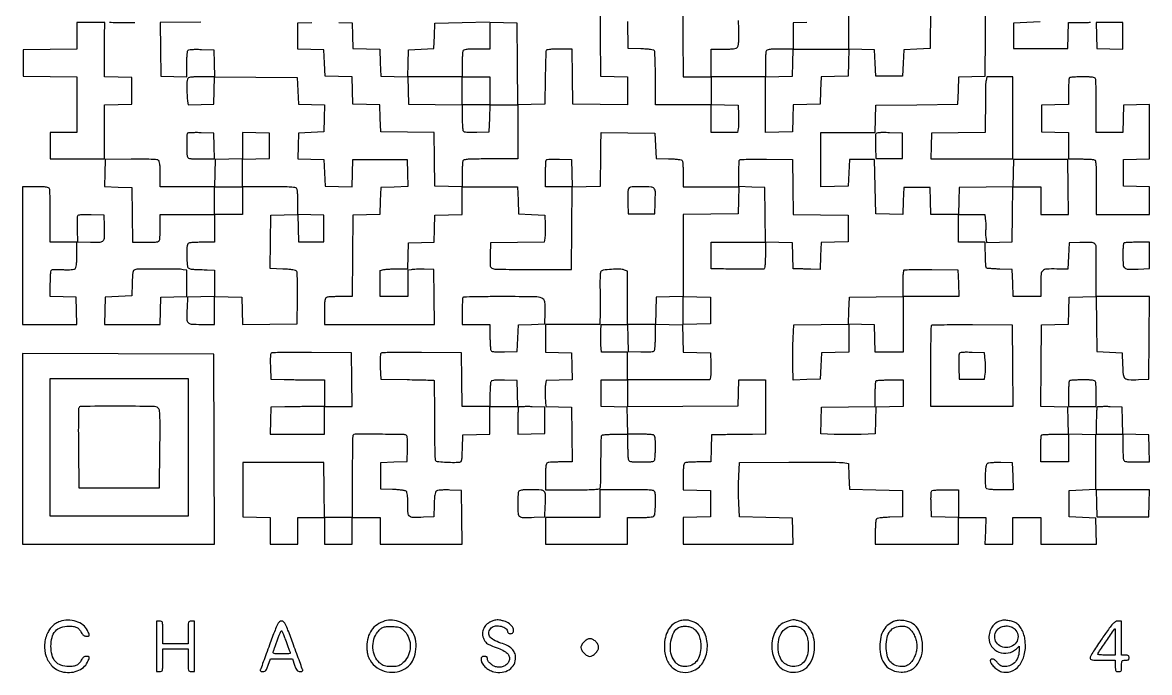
# Model space of a CAD drawing. Extents: x 179 to 1071, y 112 to 1107.
# Drawn here: x 179 to 1071, y 112 to 627 of the extents above; entities that cross this region are included whole.
import ezdxf

# ---------------------------------------------------------------- set-up
doc = ezdxf.new("R2010")
doc.units = 0

msp = doc.modelspace()

# ---------------------------------------------------------------- linework, layer by layer
for points in [[(320.230153, 627.236121), (287.960305, 626.972241), (288.230153, 605.736121), (288.5, 584.5), (298.75, 584.215017), (309, 583.930034), (309.015313, 593.715017, -0.007728), (309.080711, 597.557034, -0.010645), (309.266219, 601.004079, -0.007547), (309.524323, 603.859487, -0.115544), (309.847958, 604.788231, -0.19692), (310.705135, 605.395734, -0.033714), (312.717063, 605.721018, -0.023663), (315.804805, 605.861823, -0.006827), (320.582645, 605.788231), (330.5, 605.5), (330.783832, 594.75), (331.067663, 584), (320.601219, 584, 0.004686), (314.657784, 583.944302, 0.035011), (311.849571, 583.694458, 0.087762), (310.338187, 583.170341, 0.190917), (309.574558, 582.23491, 0.070426), (309.16352, 579.792241, 0.007886), (309.105211, 574.142919, 0.010009), (309.250557, 568.43709, 0.033398), (309.670042, 564.715977), (310.173856, 561.931953), (320.336928, 562.215977), (330.5, 562.5), (330.78397, 573.263621), (331.06794, 584.027242), (363.78397, 583.763621), (396.5, 583.5), (397, 573), (397.5, 562.5), (407.783473, 562.214647), (418.066946, 561.929295), (417.783473, 551.214647), (417.5, 540.5), (407.5, 540), (397.5, 539.5), (397.215407, 529.285365), (396.930815, 519.07073), (407.215407, 518.785365), (417.5, 518.5), (418, 508), (418.5, 497.5), (429.215829, 497.216515), (439.931657, 496.93303), (440.215829, 507.716515), (440.5, 518.5), (462, 518.5), (483.5, 518.5), (483.783485, 507.784171), (484.06697, 497.068343), (473.283485, 496.784171), (462.5, 496.5), (462.216508, 485.783492), (461.933016, 475.066984), (451.216508, 474.783492), (440.5, 474.5), (440.236147, 442.25), (439.972294, 410), (430.567934, 410, 0.005959), (426.850679, 409.955694, 0.007839), (423.461455, 409.821697, 0.005926), (420.637792, 409.632097, 0.072001), (419.581787, 409.393011, 0.205218), (418.76761, 408.601595, 0.063068), (418.30265, 406.913621, 0.030363), (418.059586, 403.960143, 0.005351), (418, 398.393011), (418, 388), (461.519502, 388), (505.039005, 388), (504.769502, 409.75), (504.5, 431.5), (497, 431.641373, 0.006244), (493.926954, 431.660915, 0.0065), (490.895312, 431.602912, 0.006283), (488.276401, 431.485779, 0.028084), (486.75, 431.311918), (484, 430.841089), (484, 420.420545), (484, 410), (473, 410), (462, 410), (462, 420.375), (462, 430.75), (465.125, 431.375, -0.028125), (466.82748, 431.61693, -0.006996), (469.635036, 431.816406, -0.00713), (472.859269, 431.954092, -0.007104), (476.090017, 432), (483.930034, 432), (484.215017, 442.25), (484.5, 452.5), (494.716519, 452.784613), (504.933039, 453.069227), (505.216519, 463.784613), (505.5, 474.5), (516.25, 474.783832), (527, 475.067663), (527, 486.033832), (527, 497), (548.966168, 497), (570.932337, 497), (571.216168, 486.25), (571.5, 475.5), (582, 475), (592.5, 474.5), (592.748108, 467, -0.007634), (592.803444, 463.891684, -0.007426), (592.764794, 460.754244, -0.007356), (592.649308, 457.998453, -0.027246), (592.456503, 456.269767), (591.91679, 453.039533), (570.708395, 452.769767), (549.5, 452.5), (549.213656, 442.739067, 0.004035), (549.082314, 436.561383, 0.050094), (549.285832, 434.225782, 0.147748), (549.929746, 432.990136, 0.114834), (551.213656, 432.170159, 0.077712), (552.941581, 431.847546, 0.001645), (561.640886, 431.619768, 0.003769), (571.838204, 431.463241, 0.002527), (583.5, 431.431092), (613.5, 431.5), (613.763623, 464.217376), (614.027245, 496.934753), (625.263623, 497.217376), (636.5, 497.5), (636.628498, 508.5, -0.000011), (636.686514, 513.456964, -0.000007), (636.754941, 519.28553, -0.000007), (636.822713, 525.044777, -0.000012), (636.878498, 529.769888), (637, 540.039775), (658.25, 539.769888), (679.5, 539.5), (680, 529.5), (680.5, 519.5), (690.464966, 519.211195, -0.00836), (694.800174, 519.012968, -0.019108), (698.055937, 518.684251, -0.01918), (700.411, 518.262532, -0.199883), (701.199653, 517.711195, -0.117226), (701.504905, 516.827893, -0.006962), (701.747767, 513.991726, -0.010173), (701.922789, 510.573123, -0.007309), (701.984687, 506.75), (702, 497), (724.030392, 497), (746.060785, 497), (745.780392, 486.25), (745.5, 475.5), (723.75, 475.230498), (702, 474.960995), (702, 442.514329), (702, 410.067663), (691.25, 409.783832), (680.5, 409.5), (680.216168, 398.75), (679.932337, 388), (668.966168, 388), (658, 388), (658, 409.024751), (658, 430.049502), (655.402241, 431.037168, 0.089812), (651.769348, 431.713937, 0.018315), (645.205089, 431.506493, 0.013048), (638.612497, 430.882879, 0.216562), (636.775859, 429.764536, 0.128096), (636.442793, 428.830441, 0.007465), (636.220914, 425.787083, 0.010923), (636.088633, 422.11438, 0.007797), (636.094546, 418, -0.002307), (636.153254, 413.272039, -0.001431), (636.180693, 407.720313, -0.001435), (636.176371, 402.239789, -0.00259), (636.136688, 397.75), (636, 388), (614.5, 388), (593, 388), (593, 377.034983), (593, 366.069966), (603.25, 365.784983), (613.5, 365.5), (613.783473, 354.785353), (614.066946, 344.070705), (603.791339, 343.785353), (593.515732, 343.5), (593.007866, 340.64126, 0.031897), (592.831638, 339.075052, 0.007663), (592.74548, 336.461117, 0.007839), (592.739627, 333.451725, 0.007699), (592.827811, 330.425384), (593.155621, 323.068248), (603.327811, 322.784124), (613.5, 322.5), (613.769502, 300.75), (614.039005, 279), (605.10129, 279, 0.006264), (601.562834, 278.95567, 0.008146), (598.324379, 278.821697, 0.006321), (595.626673, 278.631791, 0.07099), (594.581787, 278.393011, 0.205218), (593.76761, 277.601595, 0.063068), (593.30265, 275.913621, 0.030363), (593.059586, 272.960143, 0.005351), (593, 267.393011), (593, 257), (614.393011, 257, 0.002245), (625.995645, 257.052107, 0.014332), (631.876086, 257.273572, 0.021659), (635.35134, 257.656048, 0.269092), (636.345392, 258.457694, 0.083419), (636.570084, 259.566393, 0.001724), (636.740447, 265.233161, 0.003986), (636.86423, 271.874683, 0.002666), (636.904762, 279.476136, -0.002897), (636.948614, 287.044289, -0.004484), (637.082961, 293.579247, -0.001513), (637.266316, 299.21066, -0.130229), (637.511398, 300.018442, -0.226252), (638.117418, 300.408774, -0.008602), (640.859998, 300.711667, -0.013975), (644.205498, 300.928905, -0.009224), (648.059017, 301), (658, 301), (658, 291.581787, 0.005951), (658.044305, 287.859224, 0.007831), (658.178303, 284.465525, 0.005915), (658.367894, 281.638111, 0.07203), (658.606989, 280.581787, 0.200263), (659.377876, 279.773476, 0.065784), (660.989192, 279.305916, 0.03193), (663.792715, 279.060828, 0.00584), (669, 279, 0.00584), (674.207285, 279.060828, 0.03193), (677.010808, 279.305916, 0.065784), (678.622124, 279.773476, 0.200263), (679.393011, 280.581787, 0.070701), (679.631706, 281.623534, 0.006434), (679.821697, 284.287222, 0.008233), (679.955664, 287.484808, 0.006352), (680, 290.974799, 0.006824), (679.936805, 295.605148, 0.03479), (679.687898, 298.167248, 0.070258), (679.216173, 299.656877, 0.191652), (678.418213, 300.393011, 0.07196), (677.36267, 300.632085, 0.005942), (674.544413, 300.821697, 0.007852), (671.161644, 300.955693, 0.005972), (667.452044, 301), (658.067663, 301), (657.783832, 311.75), (657.5, 322.5), (647.25, 322.784983), (637, 323.069966), (637, 333.534983), (637, 344), (647.5, 344), (658, 344), (658, 333.489489), (658, 322.978978), (701.75, 323.239489), (745.5, 323.5), (745.784983, 333.75), (746.069966, 344), (756.534983, 344), (767, 344), (767, 322.5), (767, 301), (756.75, 300.878498, -0.000014), (752.032592, 300.822714, -0.000008), (746.279687, 300.754941, -0.000008), (740.455578, 300.686515, -0.000013), (735.5, 300.628498), (724.5, 300.5), (724.216168, 289.75), (723.932337, 279), (714.547956, 279, 0.005972), (710.838356, 278.955693, 0.007852), (707.455587, 278.821697, 0.005942), (704.63733, 278.632085, 0.07196), (703.581787, 278.393011, 0.20495), (702.767927, 277.602718, 0.063217), (702.302822, 275.919034, 0.030446), (702.059651, 272.973908, 0.005377), (702, 267.426843), (702, 257.067663), (712.75, 256.783832), (723.5, 256.5), (723.5, 246), (723.5, 235.5), (712.75, 235.216168), (702, 234.932337), (702, 224.466168), (702, 214), (745.534983, 214), (789.069966, 214), (788.784983, 224.25), (788.5, 234.5), (767.5, 235), (746.5, 235.5), (746, 246.25, -0.007319), (745.844124, 251.143845, -0.004301), (745.79375, 257, -0.004301), (745.844124, 262.856155, -0.007319), (746, 267.75), (746.5, 278.5), (785.5, 278.793658, -0.001505), (800.748164, 278.862581, -0.002148), (814.282093, 278.82487, -0.001174), (825.724706, 278.71695, -0.032398), (828.715636, 278.487539), (832.931273, 277.88776), (833.215636, 267.69388), (833.5, 257.5), (854.5, 257), (875.5, 256.5), (875.5, 246), (875.5, 235.5), (865.535034, 235.211195, 0.00836), (861.199826, 235.012968, 0.019108), (857.944063, 234.684251, 0.01918), (855.589, 234.262532, 0.199883), (854.800347, 233.711195, 0.115815), (854.49549, 232.836926, 0.007503), (854.252233, 230.138601, 0.010614), (854.077241, 226.881488, 0.007698), (854.015313, 223.25), (854, 214), (887, 214), (920, 214), (920, 224.5), (920, 235), (930.75, 235.00211), (941.5, 235.00422), (941.185662, 224.50211), (940.871323, 214), (951.935662, 214), (963, 214), (963, 224.5), (963, 235), (974, 235), (985, 235), (985, 224.5), (985, 214), (1007.034983, 214), (1029.069966, 214), (1028.784983, 224.25), (1028.5, 234.5), (1018, 235), (1007.5, 235.5), (1007.5, 246), (1007.5, 256.5), (1018, 257), (1028.5, 257.5), (1028.5, 279), (1028.5, 300.5), (1017.783492, 300.783492), (1007.066984, 301.066984), (1006.783492, 311.783492), (1006.5, 322.5), (995.736192, 322.783972), (984.972383, 323.067944), (985.236192, 355.283972), (985.5, 387.5), (996.216508, 387.783492), (1006.933016, 388.066984), (1007.216508, 398.783492), (1007.5, 409.5), (1018.230404, 409.783633), (1028.960808, 410.067266), (1029.230404, 388.283633), (1029.5, 366.5), (1039.5, 366), (1049.5, 365.5), (1049.78602, 355.765906, 0.018563), (1050.288309, 348.223421, 0.181953), (1051.69017, 345.419268, 0.179528), (1054.602547, 344.215405, 0.01798), (1062.259538, 344.209712), (1070.5, 344.5), (1070.763664, 377.25), (1071.027329, 410), (1050.013664, 410), (1029, 410), (1028.914061, 420.25, -0.00191), (1028.892623, 424.947798, -0.001083), (1028.900725, 430.635728, -0.001082), (1028.933707, 436.367535, -0.001783), (1028.98934, 441.212054, 0.012933), (1028.900453, 449.430724, 0.204244), (1027.735056, 451.908602, 0.182712), (1025.080826, 452.928295, 0.010014), (1016, 452.795054), (1007.5, 452.5), (1007, 442.065722), (1006.5, 431.631443), (997.704684, 431.826653, 0.015735), (989.53858, 431.750904, 0.179481), (986.615159, 430.528927, 0.189304), (985.276959, 427.726614, 0.017835), (985, 419.964816), (985, 410), (974.033832, 410), (963.067663, 410), (962.783832, 420.75), (962.5, 431.5), (952.560598, 431.772735, -0.005103), (948.710893, 431.917699, -0.007801), (945.376729, 432.129521, -0.003444), (942.555841, 432.372536, -0.174895), (942.062331, 432.604335, -0.174373), (941.694292, 433.38585, -0.008212), (941.462677, 436.333159, -0.008696), (941.264525, 440.772269, -0.002012), (941.091064, 448.25), (941, 453), (930.5, 453), (920, 453), (920, 464), (920, 475), (930.362319, 475), (940.724637, 475), (941.379088, 469.431642, -0.012077), (941.584461, 467.225883, -0.015849), (941.659267, 465.204464, -0.013356), (941.623536, 463.536388, -0.127038), (941.413873, 462.860643, 0.123329), (941.209823, 462.219574, 0.017957), (941.172842, 460.841448, 0.019408), (941.252611, 459.177141, 0.015538), (941.463512, 457.394751), (942.132818, 452.9315), (952.316409, 453.21575), (962.5, 453.5), (962.769502, 475.25), (963.039005, 497), (974.019502, 497), (985, 497), (985, 486), (985, 475), (996.019502, 475), (1007.039005, 475), (1006.769502, 496.75), (1006.5, 518.5), (985, 518.5), (963.5, 518.5), (963.216369, 507.76979), (962.932738, 497.03958), (941.716369, 496.76979), (920.5, 496.5), (920.216168, 485.75), (919.932337, 475), (909, 475), (898.067663, 475), (897.783832, 485.75), (897.5, 496.5), (887, 496.5), (876.5, 496.5), (876.215829, 485.716515), (875.931657, 474.93303), (865.215829, 475.216515), (854.5, 475.5), (854, 497), (853.5, 518.5), (843.5, 518.5), (833.5, 518.5), (833, 508), (832.5, 497.5), (821.75, 497.216168), (811, 496.932337), (811, 518.466168), (811, 540), (832.466168, 540), (853.932337, 540), (854.216168, 550.75), (854.5, 561.5), (887, 562), (919.5, 562.5), (919.783492, 573.216508), (920.066984, 583.933016), (930.559734, 584.216508), (941.052484, 584.5), (941.227869, 616.5), (941.403254, 648.5)], [(636.115037, 649), (636.307518, 616.75), (636.5, 584.5), (647.25, 584.216168), (658, 583.932337), (658, 572.946666), (658, 561.960995), (636.25, 562.230498), (614.5, 562.5), (614.230498, 584.25), (613.960995, 606), (603.949113, 606, 0.006965), (599.264504, 605.934743, 0.022769), (596.174327, 605.707552, 0.029435), (594.149484, 605.343753, 0.252322), (593.487276, 604.75, 0.077185), (593.299709, 603.78232, 0.001091), (593.090577, 597.845312, 0.003007), (592.904185, 590.947005, 0.001974), (592.768661, 583), (592.5, 562.5), (581.75, 562.216168), (571, 561.932337), (571, 540.466168), (571, 519), (549.606989, 519, 0.002045), (537.485827, 518.950434, 0.015901), (531.835307, 518.724422, 0.030015), (528.662537, 518.303854, 0.258697), (527.606989, 517.418213, 0.0721), (527.367872, 516.361111, 0.005887), (527.178303, 513.524537, 0.007809), (527.044304, 510.119908, 0.00593), (527, 506.384381), (527, 496.932337), (516.25, 497.216168), (505.5, 497.5), (505.23017, 518.73017), (504.96034, 539.96034), (483.73017, 540.23017), (462.5, 540.5), (462.216508, 551.216508), (461.933016, 561.933016), (451.216508, 562.216508), (440.5, 562.5), (440.216508, 573.216508), (439.933016, 583.933016), (429.216508, 584.216508), (418.5, 584.5), (418, 595), (417.5, 605.5), (407.25, 605.784983), (397, 606.069966), (397, 616.472599), (397, 626.875232), (407.900107, 627.187616, -0.004483)], [(701.5, 648.5), (701.763853, 616.25), (702.027706, 584), (713.013853, 584), (724, 584), (724, 595), (724, 606), (733.877555, 606, 0.007079), (738.782994, 606.069459, 0.02587), (741.882958, 606.31813, 0.040666), (743.895546, 606.753544, 0.146976), (744.975945, 607.471016, 0.128971), (745.514022, 608.625326, 0.022674), (745.837437, 611.018365, 0.019391), (746.003429, 614.321106, 0.008407), (745.979786, 618.721016, -0.002754), (745.90503, 623.202627, -0.001563), (745.861373, 628.628085, -0.00156)], [(897.763853, 638.75), (897.5, 606.5), (887, 606), (876.5, 605.5), (876, 595), (875.5, 584.5), (865, 584.5), (854.5, 584.5), (854, 595), (853.5, 605.5), (843.284183, 605.784606), (833.068365, 606.069211), (832.784183, 595.284606), (832.5, 584.5), (821.783492, 584.216508), (811.066984, 583.933016), (810.783492, 573.216508), (810.5, 562.5), (799.783492, 562.216508), (789.066984, 561.933016), (788.783492, 551.216508), (788.5, 540.5), (777.75, 540.216168), (767, 539.932337), (767, 561.966168), (767, 584), (745.5, 584), (724, 584), (724, 573.033832), (724, 562.067663), (734.75, 561.783832), (745.5, 561.5), (745.80649, 554, -0.008667), (745.879612, 550.890231, -0.00841), (745.846169, 547.748438, -0.008349), (745.724159, 544.987404, -0.030569), (745.511177, 543.25), (744.909374, 540), (734.454687, 540), (724, 540), (724, 551), (724, 562), (702, 562), (680, 562), (679.984687, 582.75, 0.003459), (679.923129, 590.790108, 0.005289), (679.747767, 597.760476, 0.002049), (679.510062, 603.725297, 0.131294), (679.199653, 604.711195, 0.199883), (678.411, 605.262532, 0.01918), (676.055937, 605.684251, 0.019108), (672.800174, 606.012968, 0.00836), (668.464966, 606.211195), (658.5, 606.5), (658.230112, 627.75)], [(247.840683, 627.275402, 0.002293), (253.567187, 627.178292, 0.003942), (260.365834, 627.14779, 0.002788), (268, 627.216289)], [(984.5, 627.5), (974, 627), (963.5, 626.5), (963.5, 616.5), (963.5, 606.5), (985, 606.5), (1006.5, 606.5), (1006.784983, 616.75), (1007.069966, 627), (1016.834983, 627, 0.00874), (1021.089346, 627.074375, 0.018513), (1024.377065, 627.311444, 0.019392)]]:
    msp.add_lwpolyline(points, format="xyb")
for points in [[(799.75, 627.216168), (789, 626.932337), (789, 616.466168), (789, 606), (811, 606), (833, 606), (833, 638.465017)], [(429.365827, 627.186339), (439.931439, 626.872678), (440.21572, 616.686339), (440.5, 606.5), (451.216508, 606.216508), (461.933016, 605.933016), (462.216508, 595.216508), (462.5, 584.5), (473.215829, 584.216515), (483.931657, 583.93303), (484.215829, 594.716515), (484.5, 605.5), (494.5, 606), (504.5, 606.5), (505, 616.5), (505.5, 626.5), (527, 627), (548.5, 627.5)]]:
    msp.add_lwpolyline(points)
for points in [[(222, 616.519888), (222, 606.039775), (200.75, 605.769888), (179.5, 605.5), (179.5, 595), (179.5, 584.5), (200.75, 584.230112), (222, 583.960225), (222, 561.980112), (222, 540), (211.5, 540), (201, 540), (201, 529.5), (201, 519), (222.5, 519), (244, 519), (244, 540.466168), (244, 561.932337), (254.75, 562.216168), (265.5, 562.5), (265.5, 573), (265.5, 583.5), (254.75, 583.783832), (244, 584.067663), (243.941569, 594.783832, -0.001258), (243.927238, 599.664481, -0.000736), (243.933395, 605.509938, -0.000736), (243.956783, 611.358606, -0.001252), (243.995795, 616.25), (244.108452, 627), (233.054226, 627), (222, 627)], [(549, 616.533832), (549, 606), (538.606989, 606, 0.005351), (533.039857, 605.940414, 0.030363), (530.086379, 605.69735, 0.063068), (528.398405, 605.23239, 0.205218), (527.606989, 604.418213, 0.07203), (527.367894, 603.361889, 0.005915), (527.178303, 600.534475, 0.007831), (527.044305, 597.140776, 0.005951), (527, 593.418213), (527, 584), (505.466168, 584), (483.932337, 584), (484.216168, 573.25), (484.5, 562.5), (505.75, 562.230112), (527, 561.960225), (527.015313, 552.230112, 0.007771), (527.080715, 548.409125, 0.010693), (527.266219, 544.979803, 0.007606), (527.524368, 542.139472, 0.115389), (527.847958, 541.211769, 0.19692), (528.705135, 540.604266, 0.033714), (530.717063, 540.278982, 0.023663), (533.804805, 540.138177, 0.006827), (538.582645, 540.211769), (548.5, 540.5), (548.783832, 551.25), (549.067663, 562), (560.047685, 562), (571.027706, 562), (570.763853, 594.25), (570.5, 626.5), (559.75, 626.783832), (549, 627.067663)], [(767.606989, 604.418213, 0.0721), (767.367872, 603.361111, 0.005887), (767.178303, 600.524537, 0.007809), (767.044304, 597.119908, 0.00593), (767, 593.384381), (767, 583.932337), (777.75, 584.216168), (788.5, 584.5), (788.783832, 595.25), (789.067663, 606), (778.640821, 606, 0.005326), (773.053621, 605.940479, 0.03028), (770.091792, 605.697521, 0.062919), (768.399526, 605.232706, 0.205485)], [(941.675073, 581.125366, 0.030613), (941.456087, 579.527345, 0.00686), (941.287683, 576.781767, 0.007092), (941.18156, 573.601259, 0.006808), (941.163644, 570.375366, -0.00186), (941.180176, 566.568525, -0.000811), (941.175128, 561.514543, -0.000802), (941.152439, 556.145576, -0.00107), (941.113571, 551.269888), (941, 540.039775), (919.75, 539.769888), (898.5, 539.5), (898.215017, 529.25), (897.930034, 519), (930.465017, 519), (963, 519), (963, 551.5), (963, 584), (952.625, 584), (942.25, 584)], [(1007.666667, 583.333333, 0.178489), (1007.399823, 582.754766, 0.004541), (1007.195833, 579.837021, 0.009138), (1007.048278, 576.362473, 0.006042), (1007, 572.367165), (1007, 562.067663), (996.25, 561.783832), (985.5, 561.5), (985.5, 551), (985.5, 540.5), (996.25, 540.216168), (1007, 539.932337), (1007, 529.466168), (1007, 519), (1016.418213, 519, -0.005951), (1020.140776, 518.955695, -0.007831), (1023.534475, 518.821697, -0.005915), (1026.361889, 518.632106, -0.07203), (1027.418213, 518.393011, -0.258697), (1028.303854, 517.337463, -0.030015), (1028.724422, 514.164693, -0.015901), (1028.950434, 508.514173, -0.002045), (1029, 496.393011), (1029, 475), (1050, 475), (1071, 475), (1071, 485.965017), (1071, 496.930034), (1060.75, 497.215017), (1050.5, 497.5), (1050.5, 508), (1050.5, 518.5), (1060.75, 518.784983), (1071, 519.069966), (1071, 540.569966), (1071, 562.069966), (1060.75, 561.784983), (1050.5, 561.5), (1050.216168, 550.75), (1049.932337, 540), (1039.466168, 540), (1029, 540), (1029, 560.418213, 0.002771), (1028.956005, 568.357109, 0.004125), (1028.821697, 575.303225, 0.001841), (1028.636631, 581.220565, 0.083055), (1028.393011, 582.418213, 0.199759), (1027.624187, 583.225925, 0.066055), (1026.020372, 583.693741, 0.032092), (1023.231606, 583.939041, 0.005893), (1018.059678, 584, 0.006396), (1014.284117, 583.951702, 0.009619), (1010.994614, 583.804167, 0.005003), (1008.240534, 583.599816, 0.177151)], [(353, 529.567663), (353, 519.067663), (342.25, 518.783832), (331.5, 518.5), (331.216168, 507.75), (330.932337, 497), (309.466168, 497), (288, 497), (288, 506.877555, 0.007431), (287.929625, 511.612619, 0.023668), (287.686183, 514.765909, 0.033485), (287.27857, 516.870358, 0.156203), (286.62212, 517.89865, 0.155745), (285.27761, 518.441468, 0.008655), (280.705807, 518.70418, 0.010005), (274.276081, 518.833319, 0.003345), (264.87212, 518.771094), (244.5, 518.5), (244.216515, 507.784171), (243.93303, 497.068343), (254.716515, 496.784171), (265.5, 496.5), (265.769502, 474.75), (266.039005, 453), (276.412514, 453, 0.005366), (281.968078, 453.059623, 0.030411), (284.916741, 453.302749, 0.063154), (286.602242, 453.767793, 0.205063), (287.393011, 454.581787, 0.07203), (287.632106, 455.638111, 0.005915), (287.821697, 458.465525, 0.007831), (287.955695, 461.859224, 0.005951), (288, 465.581787), (288, 475), (309.5, 475), (331, 475), (331, 464), (331, 453), (321.581787, 453, 0.005951), (317.859224, 452.955695, 0.007831), (314.465525, 452.821697, 0.005915), (311.638111, 452.632106, 0.07203), (310.581787, 452.393011, 0.190061), (309.785864, 451.663266, 0.071459), (309.315682, 450.197627, 0.035402), (309.070745, 447.679954, 0.006995), (309.015313, 443.143011, 0.009521), (309.086359, 439.729884, 0.012559), (309.288396, 436.624584, 0.010019), (309.571846, 434.061101, 0.108977), (309.923453, 433.089615, 0.138758), (310.563693, 432.515865, 0.042405), (311.787419, 432.040986, 0.037149), (313.366603, 431.702499, 0.026998), (315.158141, 431.553638, -0.000805), (317.228709, 431.490407, -0.000375), (319.913641, 431.40207, -0.000372), (322.73135, 431.30515, -0.00052), (325.25, 431.214023), (331, 431), (331, 420.533832), (331, 410.067663), (320.25, 409.783832), (309.5, 409.5), (309.204946, 401, 0.009927), (309.071849, 392.034911, 0.179688), (310.066531, 389.397028, 0.203196), (312.49751, 388.211645, 0.01319), (320.519052, 388), (331, 388), (331, 399.033832), (331, 410.067663), (341.75, 409.783832), (352.5, 409.5), (352.784029, 398.730592), (353.068057, 387.961185), (374.784029, 388.230592), (396.5, 388.5), (396.733413, 408.5, 0.004386), (396.755938, 416.270132, 0.006569), (396.626951, 423.054537, 0.003065), (396.406815, 428.8028, 0.13047), (396.043217, 429.962252, 0.175192), (395.112245, 430.685645, 0.036422), (393.068828, 431.187656, 0.024775), (389.91907, 431.562815, 0.007216), (385.040257, 431.829345), (374.960906, 432.234185), (375.230453, 453.367092), (375.5, 474.5), (386.215829, 474.783485), (396.931657, 475.06697), (397.215829, 464.283485), (397.5, 453.5), (407.5, 453.5), (417.5, 453.5), (417.5, 464), (417.5, 474.5), (407.25, 474.784983), (397, 475.069966), (397, 484.834983, 0.00874), (396.925625, 489.089346, 0.018513), (396.688556, 492.377065, 0.019392), (396.327709, 494.800997, 0.150838), (395.8, 495.8, 0.175156), (394.538104, 496.391927, 0.00933), (390.045513, 496.721154, 0.010454), (383.593081, 496.937931, 0.003169), (373.8, 497), (353, 497), (353, 507.966168), (353, 518.932337), (363.75, 519.216168), (374.5, 519.5), (374.5, 529.5), (374.5, 539.5), (363.75, 539.783832), (353, 540.067663)], [(309.699448, 539.366114, 0.193402), (309.114208, 537.994573, 0.004076), (309.015901, 530.475546, 0.006902), (309.080023, 523.256213, 0.086143), (309.606989, 520.581787, 0.205495), (310.399564, 519.767284, 0.062914), (312.091976, 519.302474, 0.030277), (315.054089, 519.059519, 0.005326), (320.641972, 519), (331.069966, 519), (330.784983, 529.25), (330.5, 539.5), (320.449448, 539.782781, 0.006672), (316.547259, 539.840477, 0.010046), (313.145783, 539.777033, 0.005301), (310.300668, 539.636532, 0.183378)], [(854.44069, 538.706038, 0.08044), (854.24673, 537.777249, 0.005694), (854.156546, 535.121982, 0.007919), (854.135127, 531.937236, 0.005886), (854.208575, 528.420857), (854.5, 519.5), (865, 519.5), (875.5, 519.5), (875.5, 529.5), (875.5, 539.5), (865.232115, 539.785181, 0.005806), (860.041094, 539.869045, 0.026058), (857.006728, 539.724611, 0.044386), (855.172066, 539.374845, 0.236067)], [(613.783832, 507.75), (614.067663, 497), (603.533832, 497), (593, 497), (593, 507.333333, -0.006326), (593.050742, 511.343969, -0.009524), (593.20576, 514.83701, -0.00491), (593.420396, 517.763196, -0.177417), (593.700461, 518.367127, -0.182377), (594.297812, 518.637197, -0.005798), (597.000338, 518.778463, -0.010544), (600.240283, 518.841782, -0.007041), (603.950461, 518.783794), (613.5, 518.5)], [(788.769448, 496.769448), (789.038896, 475.038896), (810.769448, 474.769448), (832.5, 474.5), (832.5, 464), (832.5, 453.5), (821.783492, 453.216508), (811.066984, 452.933016), (810.783492, 442.24639), (810.5, 431.559765), (803, 431.722392, 0.000144), (799.892804, 431.78887, 0.000141), (796.758714, 431.854135, 0.000139), (794.005162, 431.909938, 0.000526), (792.284983, 431.942509), (789.069966, 432), (788.784983, 442.25), (788.5, 452.5), (777.75, 452.783832), (767, 453.067663), (767, 442.640821, -0.006472), (766.936278, 437.718362, -0.022366), (766.711335, 434.53813, -0.029339), (766.34988, 432.48181, -0.270254), (765.75, 431.851361, -0.06828), (764.222702, 431.626786, -0.002478), (758.328153, 431.599147, -0.002922), (749.432591, 431.653525, -0.000602), (733.75, 431.859937), (724, 432), (724, 442.5), (724, 453), (745.519502, 453), (767.039005, 453), (766.769502, 474.75), (766.5, 496.5), (756.25, 496.784983), (746, 497.069966), (746, 507.368316, -0.00622), (746.049716, 511.364558, -0.009381), (746.201626, 514.843153, -0.004772), (746.41184, 517.759819, -0.177816), (746.686388, 518.353055, -0.192368), (747.323998, 518.626628, -0.001402), (753.21171, 518.758585, -0.005018), (760.00418, 518.823589, -0.003162), (767.936388, 518.769721), (788.5, 518.5)], [(179, 442.5), (179, 388), (200.533832, 388), (222.067663, 388), (221.783832, 398.75), (221.5, 409.5), (211.25, 409.784983), (201, 410.069966), (201, 420.427994, -0.006647), (201.064678, 425.292635, -0.022153), (201.290933, 428.47902, -0.028465), (201.653197, 430.563159, -0.255102), (202.25, 431.23197, -0.077385), (203.093152, 431.392569, -0.005711), (205.450156, 431.445228, -0.007834), (208.27612, 431.4318, -0.005859), (211.38883, 431.331733, 0.011422), (214.768564, 431.260707, 0.02067), (217.53261, 431.380091, 0.02214), (219.637984, 431.652712, 0.130656), (220.63883, 432.115219, 0.157853), (221.284258, 433.133455, 0.032209), (221.686957, 435.256735, 0.023264), (221.929459, 438.419774, 0.0075), (222, 443.122445), (222, 453), (211.5, 453), (201, 453), (201, 473.418213, 0.002771), (200.956005, 481.357109, 0.004125), (200.821697, 488.303225, 0.001841), (200.636631, 494.220565, 0.083055), (200.393011, 495.418213, 0.205218), (199.601595, 496.23239, 0.063068), (197.913621, 496.69735, 0.030363), (194.960143, 496.940414, 0.005351), (189.393011, 497), (179, 497)], [(658.473998, 494.75, 0.047969), (658.270341, 493.400533, 0.007225), (658.16227, 490.664062, 0.008052), (658.13333, 487.419301, 0.006878), (658.204946, 484), (658.5, 475.5), (669, 475.5), (679.5, 475.5), (679.795054, 484, 0.009691), (679.93182, 492.927911, 0.173957), (678.968271, 495.579659, 0.207748), (676.598551, 496.777826, 0.014616), (669, 497, 0.004007), (662.754973, 496.949949, 0.048678), (660.377276, 496.679378, 0.14929), (659.173534, 496.010824, 0.13119)], [(222.442274, 473.710164, 0.081166), (222.248144, 472.773814, 0.005233), (222.158783, 469.980936, 0.007531), (222.137174, 466.634259, 0.005535), (222.210159, 462.924983), (222.5, 453.5), (232.722245, 453.215323, 0.013848), (240.5543, 453.214168, 0.210395), (242.951391, 454.349379, 0.179386), (243.934656, 456.971409, 0.009619), (243.795054, 466), (243.5, 474.5), (233.232115, 474.785181, 0.005823), (228.049899, 474.868732, 0.025951), (225.012272, 474.724596, 0.043922), (223.172333, 474.376284, 0.236652)], [(1050.666667, 452.333333, 0.17604), (1050.400473, 451.763307, 0.005394), (1050.195833, 449.131169, 0.010012), (1050.048314, 445.979912, 0.006689), (1050, 442.368517, 0.017724), (1050.255816, 435.154068, 0.199394), (1051.513227, 432.644681, 0.178397), (1054.25107, 431.615471, 0.013692), (1062.25, 431.782559), (1071, 432.205232), (1071, 442.602616), (1071, 453), (1061.166667, 453, 0.006327), (1057.350087, 452.951706, 0.009526), (1054.026042, 452.804167, 0.004912), (1051.241448, 452.599886, 0.177413)], [(267.784246, 431.306536, 0.20553), (266.877198, 430.607719, 0.080887), (266.328918, 429.094009, 0.034354), (265.999655, 426.302449, 0.005205), (265.784246, 420.683271), (265.5, 410.5), (255, 410), (244.5, 409.5), (244.216168, 398.75), (243.932337, 388), (265.932337, 388), (287.932337, 388), (288.216168, 398.75), (288.5, 409.5), (298.75, 409.784983), (309, 410.069966), (309, 420.455528), (309, 430.841089), (306.25, 431.322278, 0.04162), (301.898788, 431.715084, 0.001812), (286.613053, 431.764218, 0.001329), (270.957761, 431.716204, 0.061404)], [(919.783832, 420.632081), (920.067663, 410), (898.033832, 410), (876, 410), (876, 388), (876, 366), (865.033832, 366), (854.067663, 366), (853.783832, 376.75), (853.5, 387.5), (843.25, 387.784983), (833, 388.069966), (833, 377.068815), (833, 366.067663), (822.25, 365.783832), (811.5, 365.5), (811, 355), (810.5, 344.5), (799.811101, 344.216788), (789.122201, 343.933576), (788.811101, 355.216788, -0.005594), (788.727862, 360.299039, -0.003465), (788.738261, 366.269932, -0.003475), (788.83038, 372.166393, -0.006253), (789, 377), (789.5, 387.5), (811.216365, 387.769409), (832.93273, 388.038817), (833.216365, 398.769409), (833.5, 409.5), (854.75, 409.769888), (876, 410.039775), (876, 420.436554, -0.008229), (876.068482, 424.597227, -0.014966), (876.282022, 427.990572, -0.009671), (876.582952, 430.663349, -0.286768), (876.998364, 431.166667, -0.077545), (877.784282, 431.299521, -0.000694), (883.799252, 431.367445, -0.00237), (890.722396, 431.40319, -0.001526), (898.748364, 431.382081), (919.5, 431.264163)], [(527.666737, 409.333404, 0.178561), (527.399846, 408.754521, 0.004516), (527.195854, 405.827104, 0.009112), (527.048282, 402.341617, 0.006022), (527, 398.333333), (527, 388), (538, 388), (549, 388), (549.015313, 378.25, 0.007755), (549.080714, 374.421391, 0.010675), (549.266219, 370.985645, 0.007585), (549.524351, 368.139851, 0.115445), (549.847958, 367.211769, 0.19692), (550.705135, 366.604266, 0.033714), (552.717063, 366.278982, 0.023663), (555.804805, 366.138177, 0.006827), (560.582645, 366.211769), (570.5, 366.5), (571, 377), (571.5, 387.5), (582, 388), (592.5, 388.5), (592.788833, 397.243181, 0.036481), (592.449075, 405.752465, 0.279804), (590.105656, 408.781351, 0.089314), (584.615258, 409.828705, 0.002344), (559.647713, 409.969876, 0.001995), (547.594639, 409.93344, 0.003222), (537.336178, 409.795397, 0.000589), (528.302217, 409.604952, 0.193134)], [(658.216168, 377.25), (658.5, 366.5), (668.417355, 366.211769, 0.006827), (673.195195, 366.138177, 0.023663), (676.282937, 366.278982, 0.033714), (678.294865, 366.604266, 0.19692), (679.152042, 367.211769, 0.11554), (679.475676, 368.140491, 0.007548), (679.733781, 370.995583, 0.010646), (679.919289, 374.442256, 0.007729), (679.984687, 378.283832), (680, 388.067663), (690.75, 387.783832), (701.5, 387.5), (701.783492, 376.783492), (702.066984, 366.066984), (712.783492, 365.783492), (723.5, 365.5), (723.795054, 357, -0.006878), (723.86667, 353.580699, -0.008052), (723.83773, 350.335938, -0.007225), (723.729659, 347.599467, -0.047969), (723.526002, 346.25), (722.961896, 344), (690.480948, 344), (658, 344), (658, 355), (658, 366), (647.588821, 366), (637.177642, 366), (636.838821, 371.75, -0.008521), (636.73075, 374.332966, -0.005363), (636.688317, 377.353125, -0.005383), (636.710439, 380.325789, -0.009826), (636.80226, 382.75), (637.104519, 388), (647.518428, 388), (657.932337, 388)], [(962.763853, 355.25), (963.027706, 323), (952.763853, 322.926805, -0.00126), (944.527276, 322.888824, -0.000694), (934.455126, 322.881746, -0.00058), (922.339842, 322.904102, -0.000334), (907.75, 322.957682), (898, 323), (898, 354.833333, -0.002001), (898.049029, 367.086392, -0.003231), (898.199888, 377.515513, -0.000593), (898.402981, 386.698691, -0.192864), (898.680468, 387.347135, -0.194926), (899.328722, 387.621499, -0.000608), (908.434599, 387.750224, -0.003285), (918.778546, 387.815907, -0.002034), (930.930468, 387.763802), (962.5, 387.5)], [(375.422576, 364.658833, 0.081878), (375.235762, 363.751312, 0.004959), (375.152997, 360.965857, 0.007304), (375.135721, 357.630588, 0.005329), (375.210159, 353.924983), (375.5, 344.5), (386, 344.324274, 0.000788), (390.797094, 344.251555, 0.000454), (396.573437, 344.178349, 0.000454), (402.373532, 344.115378, 0.00076), (407.25, 344.074274), (418, 344), (418, 333.5), (418, 323), (407.75, 322.902492, 0.000362), (403.032594, 322.8542, 0.000201), (397.279688, 322.788832, 0.0002), (391.45558, 322.717978, 0.000324), (386.5, 322.652492), (375.5, 322.5), (375.216168, 311.75), (374.932337, 301), (396.466168, 301), (418, 301), (418, 312), (418, 323), (429.019888, 323), (440.039775, 323), (439.769888, 344.25), (439.5, 365.5), (407.712418, 365.73385, 0.001572), (391.141422, 365.803644, 0.008587), (382.179339, 365.659283, 0.007426), (376.405638, 365.381164, 0.293357)], [(462.422576, 364.658833, 0.081878), (462.235762, 363.751312, 0.004959), (462.152997, 360.965857, 0.007304), (462.135721, 357.630588, 0.005329), (462.210159, 353.924983), (462.5, 344.5), (483.414282, 344.252384, -0.001613), (491.458792, 344.131188, -0.002619), (498.29212, 343.97038, -0.000395), (504.342878, 343.791482, -0.191037), (504.693248, 343.640085, -0.195791), (504.842618, 343.285515, -0.000187), (504.947117, 334.309265, -0.001812), (505.023944, 324.256515, -0.001106), (505.045373, 312.387701, 0.002429), (505.09849, 300.456831, 0.003811), (505.272153, 290.201511, 0.00108), (505.510101, 281.29643, 0.134831), (505.835026, 280.234465, 0.229937), (507.093376, 279.456348, 0.008001), (512.983208, 278.949801, 0.015289), (519.356243, 278.699747, 0.019668), (525.216168, 278.879639, 0.241101), (526.132555, 279.432929, 0.093391), (526.682064, 280.857316, 0.03447), (527.001839, 283.674162, 0.004432), (527.216168, 289.75), (527.5, 300.5), (538.25, 300.783832), (549, 301.067663), (549, 312.033832), (549, 323), (560.034983, 323), (571.069966, 323), (570.784983, 333.25), (570.5, 343.5), (560.582645, 343.788231, 0.006827), (555.804805, 343.861823, 0.023663), (552.717063, 343.721018, 0.033714), (550.705135, 343.395734, 0.19692), (549.847958, 342.788231, 0.113964), (549.524772, 341.869999, 0.008157), (549.266219, 339.16123, 0.011132), (549.080746, 335.886984, 0.008167), (549.015313, 332.25), (549, 323), (538.019888, 323), (527.039775, 323), (526.769888, 344.25), (526.5, 365.5), (494.712418, 365.73385, 0.001572), (478.141422, 365.803644, 0.008587), (469.179339, 365.659283, 0.007426), (463.405638, 365.381164, 0.293357)], [(920.44275, 364.711405, 0.081149), (920.248444, 363.774362, 0.00524), (920.158923, 360.981301, 0.007536), (920.137209, 357.634347, 0.00554), (920.210159, 353.924983), (920.5, 344.5), (930.5, 344.5), (940.5, 344.5), (941.08534, 348.886315, 0.022863), (941.269448, 350.99849, 0.010307), (941.326793, 353.780045, 0.01018), (941.266834, 356.724741, 0.013684), (941.08534, 359.386315), (940.5, 365.5), (930.732592, 365.786422, 0.006215), (925.820487, 365.869374, 0.027145), (922.9185, 365.724677, 0.046335), (921.158442, 365.373938, 0.232847)], [(876, 333.533832), (876, 323.067663), (865.25, 322.783832), (854.5, 322.5), (854.217057, 311.837601), (853.934114, 301.175203), (842.896523, 300.837601, -0.004776), (837.911622, 300.732779, -0.002919), (832.027905, 300.699624, -0.002925), (826.198828, 300.734914, -0.005192), (821.396568, 300.841971), (810.934202, 301.183942), (811.217101, 311.841971), (811.5, 322.5), (832.75, 322.769888), (854, 323.039775), (854, 332.853221, -0.006339), (854.048294, 336.662176, -0.009543), (854.195833, 339.9798, -0.004928), (854.400127, 342.75872, -0.177365), (854.666667, 343.333333, -0.178563), (855.245497, 343.600197, -0.004516), (858.172917, 343.804167, -0.009111), (861.658388, 343.951724, -0.006022), (865.666667, 344), (876, 344)], [(1007.666667, 343.333333, 0.177413), (1007.400114, 342.758552, 0.004912), (1007.195833, 339.973958, 0.009526), (1007.048294, 336.649913, 0.006327), (1007, 332.833333), (1007, 323), (1018, 323), (1029, 323), (1029, 331.918213, 0.006277), (1028.955669, 335.449196, 0.008159), (1028.821697, 338.68135, 0.006338), (1028.631778, 341.373807, 0.070946), (1028.393011, 342.418213, 0.199759), (1027.624187, 343.225925, 0.066055), (1026.020372, 343.693741, 0.032092), (1023.231606, 343.939041, 0.005893), (1018.059678, 344, 0.006396), (1014.284117, 343.951702, 0.009619), (1010.994614, 343.804167, 0.005003), (1008.240534, 343.599816, 0.177151)], [(223.453816, 321.740243, 0.089548), (223.261817, 320.729866, 0.000598), (223.19019, 311.747155, 0.00234), (223.168607, 301.460077, 0.00149), (223.235201, 289.490243), (223.5, 258.5), (255.5, 258.5), (287.5, 258.5), (287.765726, 289.5, 0.001225), (287.879013, 308.006621, 0.012082), (287.71941, 315.793845, 0.024457), (287.315418, 320.099227, 0.201729), (286.324597, 321.75, 0.157681), (282.495237, 323.016106, 0.001671), (254.221233, 323.106234, 0.001077), (225.335041, 323.03952, 0.309316)], [(571.699448, 322.366114, 0.177529), (571.419756, 321.762646, 0.004871), (571.205463, 318.826775, 0.009484), (571.050667, 315.323038, 0.006296), (571, 311.299502), (571, 300.932337), (581.75, 301.216168), (592.5, 301.5), (592.5, 312), (592.5, 322.5), (582.449448, 322.782781, 0.006672), (578.547259, 322.840477, 0.010046), (575.145783, 322.777033, 0.005301), (572.300668, 322.636532, 0.183378)], [(1029.700461, 322.367127, 0.177417), (1029.420396, 321.763196, 0.00491), (1029.20576, 318.83701, 0.009524), (1029.050742, 315.343969, 0.006326), (1029, 311.333333), (1029, 301), (1039.5, 301), (1050, 301), (1050, 291.581787, 0.005951), (1050.044305, 287.859224, 0.007831), (1050.178303, 284.465525, 0.005915), (1050.367894, 281.638111, 0.07203), (1050.606989, 280.581787, 0.201439), (1051.382712, 279.77208, 0.065148), (1053.011753, 279.305123, 0.031553), (1055.850088, 279.060526, 0.00572), (1061.140821, 279), (1071.067663, 279), (1070.783832, 289.75), (1070.5, 300.5), (1060.283481, 300.784613), (1050.066961, 301.069227), (1049.783481, 311.784613), (1049.5, 322.5), (1039.950461, 322.783794, 0.007041), (1036.240283, 322.841782, 0.010544), (1033.000338, 322.778463, 0.005798), (1030.297812, 322.637197, 0.182377)], [(440.63023, 300.296897, 0.193433), (440.372984, 299.693926, 0.000497), (440.18513, 290.35388, 0.002955), (440.045399, 279.774666, 0.001825), (440, 267.333333), (440, 235), (429.019502, 235), (418.039005, 235), (417.769502, 256.75), (417.5, 278.5), (385.5, 278.5), (353.5, 278.5), (353.5, 257), (353.5, 235.5), (364.25, 235.216168), (375, 234.932337), (375, 224.466168), (375, 214), (386, 214), (397, 214), (397, 224.5), (397, 235), (407.5, 235), (418, 235), (418, 224.5), (418, 214), (429, 214), (440, 214), (440, 224.5), (440, 235), (451, 235), (462, 235), (462, 224.5), (462, 214), (494.519888, 214), (527.039775, 214), (526.769888, 235.25), (526.5, 256.5), (517.149285, 256.788859, 0.009201), (513.107454, 256.839305, 0.018158), (509.900196, 256.703774, 0.018909), (507.492201, 256.422313, 0.135457), (506.434371, 255.945533, 0.155031), (505.792893, 254.94575, 0.027795), (505.331287, 252.750668, 0.02215), (504.990567, 249.590478, 0.008399), (504.785086, 245.156674), (504.5, 235.5), (496.503355, 235.203496, -0.010302), (488.027735, 235.063995, -0.171609), (485.416421, 235.999636, -0.208477), (484.229572, 238.30309, -0.016178), (484, 245.396607, 0.008387), (483.927616, 249.71142, 0.022682), (483.686249, 252.763998, 0.028856), (483.297874, 254.874805, 0.160974), (482.695876, 255.837437, 0.131421), (481.740901, 256.277004, 0.010763), (479.000112, 256.687053, 0.013854), (475.65896, 257.019842, 0.010217), (471.945876, 257.209882), (462.5, 257.5), (462.5, 268), (462.5, 278.5), (473, 279), (483.5, 279.5), (483.788231, 289.417355, 0.006803), (483.862102, 294.198529, 0.023727), (483.721431, 297.281172, 0.033896), (483.39626, 299.285753, 0.199357), (482.788231, 300.133611, 0.137542), (480.491415, 300.798393, 0.001124), (461.490399, 300.914689, 0.000837), (442.225154, 300.957046, 0.199049)], [(1007, 290), (1007, 279), (996, 279), (985, 279), (985, 289.333333, -0.006022), (985.048276, 293.341612, -0.009111), (985.195833, 296.827083, -0.004516), (985.399803, 299.754503, -0.178563), (985.666667, 300.333333, -0.178563), (986.245497, 300.600197, -0.004516), (989.172917, 300.804167, -0.009111), (992.658388, 300.951724, -0.006022), (996.666667, 301), (1007, 301)], [(962.783832, 267.75), (963.067663, 257), (952.640821, 257, -0.00628), (947.573325, 257.063651, -0.023847), (944.416011, 257.293925, -0.034974), (942.42458, 257.677759, -0.240498), (941.70593, 258.32395, -0.077439), (941.511884, 259.226218, -0.005429), (941.391495, 261.818325, -0.007586), (941.328126, 264.926847, -0.005637), (941.348942, 268.36053, -0.008361), (941.494775, 272.640834, -0.029485), (941.796132, 275.376083, -0.046789), (942.26938, 277.139469, -0.1602), (943, 278.055243, -0.117185), (944.031666, 278.427605, -0.011309), (946.703125, 278.669919, -0.013884), (949.943633, 278.799846, -0.010538), (953.5, 278.768663), (962.5, 278.5)], [(571.606989, 255.418213, 0.070903), (571.368235, 254.374278, 0.006355), (571.178303, 251.686947, 0.008172), (571.044332, 248.460948, 0.00629), (571, 244.937265, 0.018396), (571.247889, 238.202118, 0.216958), (572.475084, 235.960401, 0.161461), (575.164284, 235.06185, 0.009253), (584, 235.204946), (592.5, 235.5), (592.795054, 244, 0.009652), (592.932406, 252.921142, 0.172963), (591.974169, 255.575505, 0.208519), (589.614895, 256.775922, 0.014882), (582.087937, 257, 0.005765), (576.828545, 256.939362, 0.031694), (574.003282, 256.694582, 0.065386), (572.380901, 256.227398, 0.201)], [(636.005865, 248.25, -0.001027), (636.04936, 244.734939, -0.001212), (636.07562, 241.409375, -0.001058), (636.085045, 238.601305, -0.007648), (636.066053, 237.25), (636, 235), (614.5, 235), (593, 235), (593, 224.5), (593, 214), (625.5, 214), (658, 214), (658, 224.5), (658, 235), (667.8, 235, 0.008695), (672.071747, 235.074295, 0.018472), (675.369558, 235.311224, 0.019349), (677.799696, 235.671932, 0.150969), (678.8, 236.2, 0.182186), (679.648595, 238.075108, 0.008428), (679.98781, 245.18065, 0.012209), (680.032511, 252.131964, 0.087326), (679.393011, 255.418213, 0.258867), (678.33644, 256.304141, 0.029904), (675.155152, 256.724494, 0.015859), (669.489924, 256.95046, 0.002037), (657.332823, 257), (635.879624, 257)], [(920, 245.966168), (920, 234.932337), (909.25, 235.216168), (898.5, 235.5), (898.210159, 244.924983, -0.005394), (898.136178, 248.631743, -0.007376), (898.154817, 251.970602, -0.005045), (898.239658, 254.758353, -0.081654), (898.428774, 255.674983, -0.241018), (899.150647, 256.322788, -0.034741), (901.157558, 256.706476, -0.023677), (904.342601, 256.936534, -0.00619), (909.468615, 257), (920, 257)], [(208.683804, 152.608385, 0.037519), (205.453517, 151.123705, 0.05564), (202.915054, 149.322992, 0.055933), (200.845434, 147.014506, 0.038414), (199.028793, 144, 0.098351), (196.41826, 134.548766, 0.103483), (197.694085, 124.999041, 0.111726), (202.534074, 117.306042, 0.131773), (209.957988, 113.009347, 0.074228), (216.170377, 112.295289, 0.078664), (222.190275, 113.457707, 0.085063), (227.170422, 116.292443, 0.110583), (230.393538, 120.416892, 0.008295), (231.725442, 123.348264, 0.150376), (231.838458, 124.358843, 0.32021), (231.302978, 124.871744, 0.036035), (229.52568, 125, 0.074186), (228.315265, 124.819415, 0.085534), (227.274159, 124.294684, 0.073782), (226.357711, 123.379331, 0.040384), (225.51533, 122.029644, -0.060119), (223.858757, 119.594384, -0.097596), (221.886425, 118.067496, -0.082774), (219.244306, 117.252992, -0.033478), (215.470034, 117, -0.085617), (209.434909, 118.041046, -0.128649), (205.041292, 121.030957, -0.116684), (202.40134, 126.039796, -0.062843), (201.511047, 133, -0.061107), (202.366356, 140.07176, -0.120578), (204.97537, 145.053707, -0.1321), (209.398022, 147.987437, -0.080931), (215.612794, 149, -0.034712), (219.300064, 148.743704, -0.082981), (221.908926, 147.92416, -0.096565), (223.868732, 146.395301, -0.059701), (225.51533, 143.970356, 0.040384), (226.357711, 142.620669, 0.073782), (227.274159, 141.705316, 0.085534), (228.315265, 141.180585, 0.074186), (229.52568, 141, 0.036035), (231.302978, 141.128256, 0.32021), (231.838458, 141.641157, 0.150376), (231.725442, 142.651736, 0.008295), (230.393538, 145.583108, 0.121066), (226.927372, 149.834299, 0.083404), (221.38911, 152.713278, 0.078871), (214.896381, 153.731445, 0.088719)], [(285, 133), (285, 113), (287.5, 113, 0.104331), (288.950811, 113.306062, 0.224677), (289.680556, 114.15, 0.064117), (289.955995, 116.064536, 0.003707), (290, 122), (290, 131), (300, 131), (310, 131), (310, 122, 0.003707), (310.044005, 116.064536, 0.064117), (310.319444, 114.15, 0.224677), (311.049189, 113.306062, 0.104331), (312.5, 113), (315, 113), (315, 133), (315, 153), (312.5, 153, 0.104331), (311.049189, 152.693938, 0.224677), (310.319444, 151.85, 0.064117), (310.044005, 149.935464, 0.003707), (310, 144), (310, 135), (300, 135), (290, 135), (290, 144, 0.003707), (289.955995, 149.935464, 0.064117), (289.680556, 151.85, 0.224677), (288.950811, 152.693938, 0.104331), (287.5, 153), (285, 153)], [(374.561826, 134.25, 0.000056), (371.891492, 126.97389, 0.000085), (369.569213, 120.640625, 0.000031), (367.570287, 115.185263, 0.002096), (367.2321, 114.25, 0.176258), (367.235285, 113.732765, 0.170292), (367.569733, 113.329545, 0.098345), (368.270572, 113.077722, 0.03724), (369.312645, 113, 0.083579), (370.70263, 113.233982, 0.135846), (371.681839, 113.909055, 0.078963), (372.503311, 115.280794, 0.015325), (373.5, 118), (375.160733, 123), (383.882822, 123), (392.604911, 123), (394.402886, 118, 0.015656), (395.464944, 115.313739, 0.07589), (396.332377, 113.928019, 0.129346), (397.332249, 113.239937, 0.086585), (398.707419, 113, 0.037744), (399.739068, 113.077988, 0.098919), (400.434052, 113.330182, 0.170206), (400.765741, 113.733446, 0.175239), (400.7679, 114.25, 0.002096), (400.429713, 115.185263, 0.000031), (398.430787, 120.640625, 0.000085), (396.108508, 126.97389, 0.000056), (393.438174, 134.25, 0.002251), (389.127109, 145.831267, 0.026377), (387.191461, 150.241349, 0.080817), (385.69777, 152.300247, 0.198001), (384, 153, 0.198001), (382.30223, 152.300247, 0.080817), (380.808539, 150.241349, 0.026377), (378.872891, 145.831267, 0.002251)], [(465.764045, 153.05557, 0.07095), (459.642134, 150.089072, 0.091267), (455.182211, 145.721644, 0.089168), (452.501217, 139.966946, 0.064595), (451.588835, 132.939169, 0.017326), (451.711034, 129.40439, 0.040848), (452.107186, 126.798308, 0.046119), (452.885067, 124.48725, 0.028317), (454.19606, 121.928422, 0.109868), (459.687593, 116.021229, 0.102355), (467.304108, 112.810083, 0.100827), (475.667246, 112.860126, 0.10332), (483.263472, 116.187608, 0.118996), (487.700748, 121.296679, 0.07771), (490.191433, 128.733894, 0.074947), (490.341306, 136.864159, 0.094761), (487.979621, 143.987427, 0.09527), (484.01477, 148.703618, 0.073688), (478.226189, 152.131549, 0.07431), (471.744562, 153.712204, 0.10044)], [(552, 153.347931, 0.029699), (549.326402, 152.287402, 0.047904), (547.218193, 151.044382, 0.055122), (545.603721, 149.574331, 0.061277), (544.414686, 147.835022, 0.047925), (543.403102, 145.313139, 0.07279), (543.073217, 142.97855, 0.072117), (543.425364, 140.631603, 0.046116), (544.463015, 138.071521, 0.048362), (545.699166, 136.159399, 0.090526), (547.079903, 134.949155, 0.041416), (549.420752, 133.800021, 0.00377), (555.494283, 131.47209, -0.035394), (560.374092, 129.238597, -0.095167), (563.305895, 126.820046, -0.143302), (564.46261, 124.13376, -0.129374), (564.053265, 121.128593, -0.104671), (562.512241, 118.882266, -0.084261), (560.0779, 117.24242, -0.080688), (557.134995, 116.448009, -0.083749), (554.131466, 116.641937, -0.071798), (551.640256, 117.622354, -0.055883), (549.285295, 119.339147, -0.05935), (547.557431, 121.346733, -0.149114), (547, 123.174314, 0.092886), (546.845765, 123.997386, 0.14336), (546.407663, 124.567431, 0.112929), (545.642142, 124.896383, 0.045268), (544.5, 125, 0.04548), (543.233654, 124.884575, 0.151247), (542.501588, 124.501578, 0.15214), (542.116447, 123.773562, 0.046192), (542, 122.515777, 0.133788), (542.766125, 119.703822, 0.068629), (545.049229, 116.816324, 0.06242), (548.329289, 114.373971, 0.065668), (552.056177, 112.867157, 0.09295), (558.59422, 112.423845, 0.116548), (564.286478, 114.499846, 0.128259), (568.079569, 118.705153, 0.126924), (569.354845, 124.244384, 0.098625), (568.529586, 127.886423, 0.096442), (566.368397, 130.967226, 0.076592), (562.741246, 133.523364, 0.03893), (557.552714, 135.614906, -0.048933), (551.852638, 138.046054, -0.127719), (548.632912, 141.075756, -0.205481), (548.118104, 144.340249, -0.14764), (550.046286, 147.541889, -0.152922), (553.46291, 149.117396, -0.0929), (557.942709, 148.863167, -0.103681), (561.653974, 147.076912, -0.232981), (563, 144.345012, 0.172986), (563.18751, 143.819249, 0.098327), (563.71468, 143.384501, 0.074706), (564.518389, 143.096168, 0.048868), (565.5, 143, 0.31352), (567.525882, 144.408787, 0.214242), (567.332601, 147.30822, 0.104042), (564.378474, 150.844056, 0.099463), (560.204514, 152.959978, 0.016376), (557.538798, 153.60712, 0.03956), (555.528203, 153.862477, 0.049209), (553.786228, 153.773404, 0.042231)], [(698.619302, 152.965577, 0.103791), (693.880689, 150.390624, 0.085403), (690.183932, 145.964093, 0.075144), (687.837242, 140.009431, 0.056409), (687.043924, 133, 0.089468), (688.867054, 122.892776, 0.131158), (694.072434, 115.566536, 0.149751), (701.667468, 112.400692, 0.12924), (710.229451, 113.777299, 0.168029), (718.118512, 121.118178, 0.120271), (721.113161, 132.893548, 0.120739), (718.342914, 144.689176, 0.169987), (710.598931, 152.094566, 0.033663), (707.452623, 153.275239, 0.054834), (704.65061, 153.79131, 0.055496), (701.827431, 153.683135, 0.03545)], [(783.5, 152.503716, 0.190637), (774.948869, 145.07431, 0.12855), (772.055648, 132.317519, 0.12912), (775.778644, 119.818339, 0.192696), (784.78926, 113.056746, 0.116714), (792.969309, 112.805894, 0.137845), (799.830208, 116.340187, 0.122881), (804.377412, 123.332215, 0.082331), (805.978038, 132.782119, 0.057337), (805.180141, 139.937374, 0.076938), (802.768307, 145.990315, 0.087556), (798.952516, 150.453, 0.104818), (794.056846, 153.000752, 0.020052), (791.019922, 153.714614, 0.059525), (788.889581, 153.867969, 0.056344), (786.719483, 153.518614, 0.016597)], [(869.913572, 153.088032, 0.086426), (864.650359, 150.333908, 0.091742), (860.75481, 146.009792, 0.082486), (858.384573, 140.172893, 0.05534), (857.588235, 133, 0.067746), (858.73895, 124.546135, 0.105621), (862.127202, 118.054274, 0.118766), (867.529389, 114.007879, 0.101965), (874.5, 112.571429, 0.061132), (879.237346, 113.152805, 0.079502), (883.25313, 114.864367, 0.079317), (886.541087, 117.747363, 0.06052), (889.134931, 121.778729, 0.088087), (891.339962, 129.590272, 0.071628), (890.960228, 138.292009, 0.076092), (888.244705, 146.005118, 0.132471), (883.632872, 150.917881, 0.057429), (880.481391, 152.39708, 0.041831), (876.718785, 153.319831, 0.042669), (872.979127, 153.588038, 0.074132)], [(953.541681, 153.313226, 0.081945), (949.529068, 151.46013, 0.091713), (946.502903, 148.471985, 0.086958), (944.636273, 144.458453, 0.065556), (944, 139.626385, 0.155536), (946.146638, 132.892534, 0.145545), (951.845029, 128.428386, 0.140551), (959.221062, 127.71656, 0.142697), (965.803719, 131.031763), (968, 133.07791), (967.994423, 130.788955, -0.070418), (967.196786, 125.250756, -0.098846), (964.893417, 120.833919, -0.111926), (961.327252, 118.007889, -0.112268), (956.895079, 117, -0.034173), (954.839412, 117.14066, -0.081049), (953.378, 117.590138, -0.082436), (952.150154, 118.475311, -0.036274), (950.841879, 120, 0.064291), (949.033061, 121.883993, 0.103802), (947.058713, 122.888095, 0.202271), (945.636938, 122.694203, 0.264979), (945, 121.576725, 0.156445), (945.695977, 119.406815, 0.044979), (948.025178, 116.700494, 0.045016), (951.018066, 114.27887, 0.074943), (953.94547, 112.898191, 0.161424), (961.435137, 113.115374, 0.137011), (967.897638, 117.742708, 0.110008), (971.998277, 126.062511, 0.080558), (972.8033, 136.358399, 0.042962), (972.034901, 140.872387, 0.044132), (970.510097, 145.146365, 0.047609), (968.429543, 148.729741, 0.082459), (966, 151.157651, 0.077028), (963.511225, 152.411747, 0.035436), (959.977991, 153.284516, 0.035441), (956.346124, 153.650659, 0.074823)], [(1033.580581, 139.279043, 0.005669), (1029.909628, 133.892545, 0.008312), (1026.814296, 129.066023, 0.004565), (1024.320597, 124.947978, 0.134646), (1024, 123.779043, 0.22877), (1024.455573, 122.835451, 0.12442), (1025.65525, 122.294476, 0.039713), (1028.172048, 122.050396, 0.004324), (1034, 122), (1044, 122), (1044, 117.5, 0.012699), (1044.068074, 114.820113, 0.114574), (1044.388889, 113.7, 0.210352), (1045.093239, 113.165617, 0.058662), (1046.5, 113, 0.058662), (1047.906761, 113.165617, 0.210352), (1048.611111, 113.7, 0.114574), (1048.931926, 114.820113, 0.012699), (1049, 117.5, -0.012152), (1049.068508, 120.318399, -0.135673), (1049.416667, 121.375, -0.212646), (1050.198831, 121.869465, -0.036189), (1052, 122, 0.030703), (1053.500917, 122.092253, 0.116834), (1054.375, 122.416667, 0.166173), (1054.840542, 123.024683, 0.081208), (1055, 124, 0.081208), (1054.840542, 124.975317, 0.166173), (1054.375, 125.583333, 0.116834), (1053.500917, 125.907747, 0.030703), (1052, 126), (1049, 126), (1049, 139.5), (1049, 153), (1046.080581, 153, 0.139367), (1044.096152, 152.435916, 0.069619), (1042.071084, 150.754608, 0.02878), (1039.242918, 147.266719, 0.003558)], [(387.930384, 136.058597, -0.001098), (389.107081, 132.800432, -0.001745), (390.0983, 130.006205, -0.000358), (390.960064, 127.544093, -0.08419), (391, 127.308597, -0.399426), (390.880991, 127.183389, -0.001839), (388.912322, 127.09065, -0.006779), (386.618144, 127.02218, -0.00407), (383.893011, 127, -0.005609), (379.726103, 127.046748, -0.060916), (378.065923, 127.28768, -0.240986), (377.459883, 127.839665, -0.184329), (377.464869, 128.75, 0.006747), (377.868022, 129.832381, 0.000797), (378.727626, 132.251196, 0.000954), (379.739574, 135.130606, 0.000782), (380.810341, 138.211517, -0.010216), (381.882748, 141.119051, -0.018392), (382.89689, 143.448768, -0.014669), (383.780404, 145.159664, -0.502991), (384.168866, 145.211517, -0.092251), (384.54939, 144.640035, -0.003384), (385.559221, 142.229346, -0.006072), (386.704045, 139.344487, -0.004215)], [(481.534117, 144.811303, -0.099867), (484.879438, 139.265053, -0.091849), (485.944685, 132.684557, -0.091772), (484.58198, 126.154489, -0.099485), (480.987963, 120.752669, -0.021613), (478.607721, 118.569764, -0.083812), (476.888522, 117.558463, -0.075649), (474.844604, 117.115368, -0.01562), (471.152443, 117, -0.016144), (467.65737, 117.112882, -0.061175), (465.512667, 117.51817, -0.073196), (463.73062, 118.390229, -0.029835), (461.595198, 120.050559, -0.111833), (457.950568, 125.075363, -0.086535), (456.390244, 131.675603, -0.084303), (457.143252, 138.575288, -0.09771), (460.141509, 144.45277, -0.054506), (462.407581, 146.764516, -0.089051), (464.797816, 148.097865, -0.071503), (467.870069, 148.683748, -0.024767), (472.394924, 148.666336, -0.01719), (475.82851, 148.364271, -0.069372), (477.855988, 147.823515, -0.080044), (479.510152, 146.788935, -0.027585)], [(710.486321, 146.8321, -0.070161), (712.868384, 144.346776, -0.061272), (714.601633, 141.186884, -0.055105), (715.650321, 137.386057, -0.039799), (716, 133, -0.063765), (715.154468, 126.396893, -0.101589), (712.650296, 121.306745, -0.119005), (708.684923, 118.137841, -0.111724), (703.615141, 117.031803, -0.044506), (700.462585, 117.337551, -0.094616), (698.190246, 118.23018, -0.084733), (696.253708, 119.97034, -0.03057), (694.130319, 123.017684, -0.112004), (692.042005, 129.228268, -0.067832), (692.308113, 137.014916, -0.070806), (694.560251, 144.021667, -0.168376), (698.381143, 147.838023, -0.074728), (701.342105, 148.760464, -0.059002), (704.700014, 148.877902, -0.060087), (707.923859, 148.214533, -0.086099)], [(795.642039, 147.227764, -0.072277), (797.970527, 144.716966, -0.060895), (799.652071, 141.501168, -0.053575), (800.664366, 137.587543, -0.036532), (801, 133, -0.055237), (800.243402, 126.172301, -0.104734), (797.94997, 121.164089, -0.127279), (794.189298, 118.126329, -0.105679), (789.15, 117.022236, -0.097482), (785.009803, 117.815209, -0.096551), (781.463043, 120.119183, -0.090281), (778.867681, 123.738336, -0.073431), (777.47618, 128.310276, -0.063702), (777.29861, 136.522866, -0.102495), (779.425875, 143.166306, -0.128697), (783.564786, 147.43338, -0.138314), (789.15, 148.977764, -0.031077), (791.059862, 148.849142, -0.033494), (792.890809, 148.484962, -0.036271), (794.478586, 147.930777, -0.067711)], [(881.982649, 146.171197, -0.064408), (883.943053, 143.628272, -0.041248), (885.552724, 140.258838, -0.040305), (886.628378, 136.555223, -0.050566), (886.988846, 133, -0.050566), (886.628378, 129.444777, -0.040305), (885.552724, 125.741162, -0.041248), (883.943053, 122.371728, -0.064408), (881.982649, 119.828803, -0.035588), (880.357142, 118.419573, -0.067087), (878.843838, 117.57482, -0.064058), (877.113726, 117.13818, -0.029827), (874.799429, 117, -0.098271), (869.51678, 118.04839, -0.132988), (865.678186, 121.004557, -0.109725), (863.382433, 125.990016, -0.053292), (862.633152, 133, -0.053292), (863.382433, 140.009984, -0.109725), (865.678186, 144.995443, -0.132988), (869.51678, 147.95161, -0.098271), (874.799429, 149, -0.029827), (877.113726, 148.86182, -0.064058), (878.843838, 148.42518, -0.067087), (880.357142, 147.580427, -0.035588)], [(964.545455, 146.545455, -0.150841), (966.907098, 142.074566, -0.160226), (966.259902, 137.170112, -0.150773), (962.75791, 133.397734, -0.131566), (957.53795, 132, -0.137337), (952.585699, 133.386407, -0.150956), (949.288098, 137.106903, -0.153763), (948.698016, 141.983045, -0.14334), (950.976825, 146.475331, -0.11419), (953.913952, 148.438553, -0.089399), (957.694305, 149.140111, -0.088672), (961.509707, 148.478437, -0.109637)], [(1044, 136.5), (1044, 126), (1036.916667, 126, -0.011709), (1034.223496, 126.063077, -0.020766), (1032.011979, 126.258995, -0.017543), (1030.35857, 126.534256, -0.462317), (1030.166667, 126.881686, -0.057768), (1030.887468, 128.27689, -0.000612), (1036.977046, 137.303479, -0.000196), (1043.343823, 146.70811, -0.210292), (1043.75, 146.963186, -0.449825), (1043.852153, 146.877281, -0.000569), (1043.926563, 143.904811, -0.003741), (1043.982042, 140.523707, -0.002231)], [(623.454545, 136.545455, 0.037888), (622.515253, 135.451898, 0.03471), (621.721023, 134.197727, 0.036522), (621.171988, 132.975261, 0.0875), (621, 132, 0.139429), (621.607738, 129.86299, 0.057878), (623.488252, 127.488252, 0.057878), (625.86299, 125.607738, 0.139429), (628, 125, 0.140106), (630.195172, 125.62743, 0.062135), (632.556945, 127.540858, 0.061842), (634.39412, 129.996815, 0.130413), (635, 132.280231, 0.129292), (634.41742, 134.495533, 0.070467), (632.693134, 136.740259, 0.070154), (630.401613, 138.428653, 0.124365), (628.140094, 139, 0.083587), (627.110122, 138.826604, 0.037261), (625.843425, 138.278977, 0.03554), (624.558423, 137.484759, 0.040209)]]:
    msp.add_lwpolyline(points, format="xyb", close=True)
for points in [[(1029.215017, 616.75), (1029.5, 606.5), (1039.75, 606.215017), (1050, 605.930034), (1050, 616.465017), (1050, 627), (1039.465017, 627), (1028.930034, 627)], [(549, 573), (549, 562), (538, 562), (527, 562), (527, 573), (527, 584), (538, 584), (549, 584)], [(353, 486), (353, 475), (342, 475), (331, 475), (331, 486), (331, 497), (342, 497), (353, 497)], [(723.5, 399), (723.5, 388.5), (712.75, 388.216168), (702, 387.932337), (702, 399), (702, 410.067663), (712.75, 409.783832), (723.5, 409.5)], [(179, 289.506286), (179, 214), (255.006326, 214), (331.012652, 214), (330.756326, 289.25), (330.5, 364.5), (254.75, 364.756286), (179, 365.012572)], [(310, 290.5), (310, 236), (255.5, 236), (201, 236), (201, 290.5), (201, 345), (255.5, 345), (310, 345)], [(1029.216168, 246.25), (1029.5, 235.5), (1050, 235.5), (1070.5, 235.5), (1070.783832, 246.25), (1071.067663, 257), (1050, 257), (1028.932337, 257)]]:
    msp.add_lwpolyline(points, close=True)

doc.saveas('drawing.dxf')
